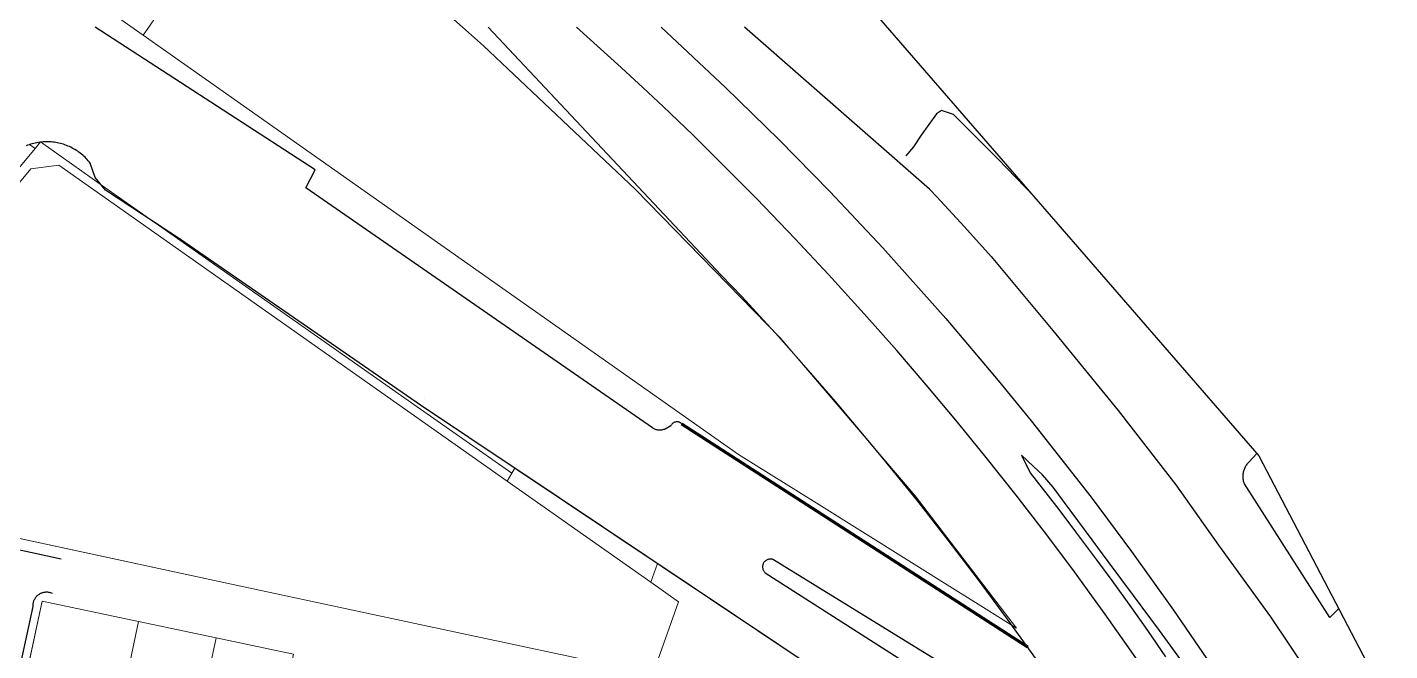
# Model space of a CAD drawing. Header units: inches. Extents: x -47590 to -46630, y -3759365 to -3758308.
# Drawn here: x -47002.9 to -46767.4, y -3758908 to -3758800.2 of the extents above; entities that cross this region are included whole.
import ezdxf

# ---------------------------------------------------------------- set-up
doc = ezdxf.new("R2010")
doc.units = ezdxf.units.IN
doc.header["$MEASUREMENT"] = 0
doc.layers.add('Area_Of_Interest', color=7, linetype='Continuous', true_color=0xf6210e)
doc.layers.add('curb_lines', color=7, linetype='Continuous', lineweight=30, true_color=0x0b8700)
doc.layers.add('Land_Parcels_Zoning', color=7, linetype='Continuous', lineweight=9, true_color=0xffffff)

msp = doc.modelspace()

# ---------------------------------------------------------------- linework, layer by layer
at = {"layer": 'Area_Of_Interest'}
msp.add_lwpolyline([(-46738.77, -3758972.33), (-46681.51, -3759081.97), (-46629.91, -3759365.08), (-47550.67, -3759341.26), (-47585.06, -3759271.15), (-47590.35, -3759224.85), (-47586.39, -3759156.05), (-47540.08, -3758625.56), (-47501.72, -3758466.81), (-47471.29, -3758308.06), (-47381.33, -3758329.23), (-46885.24, -3758764.47), (-46789.99, -3758874.27), (-46738.77, -3758972.33)], dxfattribs=at)
at = {"layer": 'curb_lines'}
for p, q in [((-46882.95, -3758843.01), (-46923.25, -3758800.15)), ((-46882.95, -3758843.01), (-46923.25, -3758800.15)), ((-46846.93, -3758828.14), (-46878.95, -3758800.15)), ((-46846.93, -3758828.14), (-46878.95, -3758800.15)), ((-47002.88, -3758820.57), (-47003.13, -3758820.67)), ((-47002.62, -3758820.48), (-47002.88, -3758820.57)), ((-47002.36, -3758820.39), (-47002.62, -3758820.48)), ((-47002.09, -3758820.32), (-47002.36, -3758820.39)), ((-47001.83, -3758820.25), (-47002.09, -3758820.32)), ((-47001.56, -3758820.18), (-47001.83, -3758820.25)), ((-47001.29, -3758820.13), (-47001.56, -3758820.18)), ((-47001.02, -3758820.08), (-47001.29, -3758820.13)), ((-47000.75, -3758820.04), (-47001.02, -3758820.08)), ((-47000.48, -3758820.01), (-47000.75, -3758820.04)), ((-47000.2, -3758819.99), (-47000.48, -3758820.01)), ((-46999.93, -3758819.97), (-47000.2, -3758819.99)), ((-46999.66, -3758819.97), (-46999.93, -3758819.97)), ((-46999.38, -3758819.97), (-46999.66, -3758819.97)), ((-46999.11, -3758819.98), (-46999.38, -3758819.97)), ((-46998.83, -3758819.99), (-46999.11, -3758819.98)), ((-46998.56, -3758820.02), (-46998.83, -3758819.99)), ((-46998.29, -3758820.05), (-46998.56, -3758820.02)), ((-46998.02, -3758820.09), (-46998.29, -3758820.05)), ((-46997.75, -3758820.14), (-46998.02, -3758820.09)), ((-46997.48, -3758820.2), (-46997.75, -3758820.14)), ((-46997.21, -3758820.26), (-46997.48, -3758820.2)), ((-46996.95, -3758820.33), (-46997.21, -3758820.26)), ((-46996.68, -3758820.41), (-46996.95, -3758820.33)), ((-46996.42, -3758820.5), (-46996.68, -3758820.41)), ((-46996.16, -3758820.6), (-46996.42, -3758820.5)), ((-46995.91, -3758820.7), (-46996.16, -3758820.6)), ((-46995.66, -3758820.81), (-46995.91, -3758820.7)), ((-46995.41, -3758820.92), (-46995.66, -3758820.81)), ((-46995.16, -3758821.05), (-46995.41, -3758820.92)), ((-46994.92, -3758821.18), (-46995.16, -3758821.05)), ((-46994.69, -3758821.32), (-46994.92, -3758821.18)), ((-46994.45, -3758821.46), (-46994.69, -3758821.32)), ((-46994.22, -3758821.61), (-46994.45, -3758821.46)), ((-46994, -3758821.77), (-46994.22, -3758821.61)), ((-46993.78, -3758821.94), (-46994, -3758821.77)), ((-46993.57, -3758822.11), (-46993.78, -3758821.94)), ((-46993.36, -3758822.28), (-46993.57, -3758822.11)), ((-46993.15, -3758822.47), (-46993.36, -3758822.28)), ((-46992.95, -3758822.65), (-46993.15, -3758822.47)), ((-46992.76, -3758822.85), (-46992.95, -3758822.65)), ((-46992.57, -3758823.05), (-46992.76, -3758822.85)), ((-46992.39, -3758823.25), (-46992.57, -3758823.05)), ((-46992.21, -3758823.47), (-46992.39, -3758823.25)), ((-46992.04, -3758823.68), (-46992.21, -3758823.47)), ((-46991.2, -3758826.16), (-46992.04, -3758823.68)), ((-46989.41, -3758828.34), (-46991.2, -3758826.16)), ((-46976.44, -3758836.89), (-46989.41, -3758828.34)), ((-46934.96, -3758865.48), (-46976.44, -3758836.89))]:
    msp.add_line(p, q, dxfattribs=at)
at = {"layer": 'curb_lines', "lineweight": 100}
msp.add_line((-46889.8, -3758868.72), (-46830.02, -3758907.32), dxfattribs=at)
at = {"layer": 'curb_lines'}
for points in [[(-46889.8, -3758868.72), (-46889.87, -3758868.65), (-46889.95, -3758868.59), (-46890.03, -3758868.54), (-46890.11, -3758868.5), (-46890.2, -3758868.46), (-46890.29, -3758868.43), (-46890.39, -3758868.41), (-46890.48, -3758868.39), (-46890.58, -3758868.39), (-46890.68, -3758868.39), (-46890.77, -3758868.4), (-46890.87, -3758868.42), (-46890.96, -3758868.44), (-46891.05, -3758868.47), (-46891.14, -3758868.51), (-46891.23, -3758868.56), (-46891.31, -3758868.62), (-46891.38, -3758868.68), (-46891.45, -3758868.74), (-46891.52, -3758868.81), (-46891.58, -3758868.89), (-46891.63, -3758868.97), (-46891.67, -3758869.06), (-46892.67, -3758869.65), (-46892.79, -3758869.7), (-46892.92, -3758869.74), (-46893.04, -3758869.78), (-46893.17, -3758869.8), (-46893.29, -3758869.82), (-46893.42, -3758869.84), (-46893.55, -3758869.84), (-46893.68, -3758869.84), (-46893.81, -3758869.82), (-46893.94, -3758869.81), (-46894.06, -3758869.78), (-46894.19, -3758869.75), (-46894.31, -3758869.7), (-46894.43, -3758869.66), (-46894.55, -3758869.6), (-46894.66, -3758869.54), (-46894.77, -3758869.47), (-46894.87, -3758869.4), (-46954.76, -3758827.91), (-46953.19, -3758824.81), (-46991.22, -3758800.15)], [(-46889.8, -3758868.72), (-46889.87, -3758868.65), (-46889.95, -3758868.59), (-46890.03, -3758868.54), (-46890.11, -3758868.5), (-46890.2, -3758868.46), (-46890.29, -3758868.43), (-46890.39, -3758868.41), (-46890.48, -3758868.39), (-46890.58, -3758868.39), (-46890.68, -3758868.39), (-46890.77, -3758868.4), (-46890.87, -3758868.42), (-46890.96, -3758868.44), (-46891.05, -3758868.47), (-46891.14, -3758868.51), (-46891.23, -3758868.56), (-46891.31, -3758868.62), (-46891.38, -3758868.68), (-46891.45, -3758868.74), (-46891.52, -3758868.81), (-46891.58, -3758868.89), (-46891.63, -3758868.97), (-46891.67, -3758869.06), (-46892.67, -3758869.65), (-46892.79, -3758869.7), (-46892.92, -3758869.74), (-46893.04, -3758869.78), (-46893.17, -3758869.8), (-46893.29, -3758869.82), (-46893.42, -3758869.84), (-46893.55, -3758869.84), (-46893.68, -3758869.84), (-46893.81, -3758869.82), (-46893.94, -3758869.81), (-46894.06, -3758869.78), (-46894.19, -3758869.75), (-46894.31, -3758869.7), (-46894.43, -3758869.66), (-46894.55, -3758869.6), (-46894.66, -3758869.54), (-46894.77, -3758869.47), (-46894.87, -3758869.4), (-46954.76, -3758827.91), (-46953.19, -3758824.81), (-46991.22, -3758800.15)], [(-46804.82, -3758910.91), (-46806.63, -3758911.95), (-46808.51, -3758913.18), (-46812.47, -3758907.44), (-46816.62, -3758901.57), (-46821.89, -3758894.32), (-46826.5, -3758888.17), (-46831.96, -3758881.07), (-46837.36, -3758874.27), (-46842.39, -3758868.09), (-46847.5, -3758861.99), (-46852.61, -3758856.04), (-46858.22, -3758849.69), (-46864.41, -3758842.89), (-46870.21, -3758836.68), (-46876.79, -3758829.85), (-46882.66, -3758823.94), (-46887.89, -3758818.79), (-46893, -3758813.89), (-46896.43, -3758810.66), (-46900.26, -3758807.12), (-46907.97, -3758800.15)], [(-46893.36, -3758800.15), (-46882.22, -3758810.56), (-46872.94, -3758819.65), (-46864.2, -3758828.57), (-46855.04, -3758838.33), (-46844.13, -3758850.55), (-46835.05, -3758861.23), (-46829.37, -3758868.19), (-46819.01, -3758881.44), (-46812.03, -3758890.81), (-46804.79, -3758900.94), (-46799.02, -3758909.35), (-46794.71, -3758915.83), (-46792.38, -3758919.41), (-46791.2, -3758921.49), (-46794.11, -3758923.59)], [(-46893.36, -3758800.15), (-46882.22, -3758810.56), (-46872.94, -3758819.65), (-46864.2, -3758828.57), (-46855.04, -3758838.33), (-46844.13, -3758850.55), (-46835.05, -3758861.23), (-46829.37, -3758868.19), (-46819.01, -3758881.44), (-46812.03, -3758890.81), (-46804.79, -3758900.94), (-46799.02, -3758909.35), (-46794.71, -3758915.83), (-46792.38, -3758919.41), (-46791.2, -3758921.49), (-46794.11, -3758923.59)], [(-46828.82, -3758829.5), (-46835.15, -3758822.91), (-46842.8, -3758815.27), (-46844.9, -3758814.57), (-46845.75, -3758815.16), (-46848.39, -3758818.83), (-46849.69, -3758820.83), (-46851.04, -3758822.4)], [(-46828.82, -3758829.5), (-46835.15, -3758822.91), (-46842.8, -3758815.27), (-46844.9, -3758814.57), (-46845.75, -3758815.16), (-46848.39, -3758818.83), (-46849.69, -3758820.83), (-46851.04, -3758822.4)], [(-46834.87, -3758932.46), (-46934.96, -3758865.48), (-46976.44, -3758836.89), (-46989.41, -3758828.34), (-46991.2, -3758826.16), (-46992.04, -3758823.68), (-46992.21, -3758823.47), (-46992.39, -3758823.25), (-46992.57, -3758823.05), (-46992.76, -3758822.85), (-46992.95, -3758822.65), (-46993.15, -3758822.47), (-46993.36, -3758822.28), (-46993.57, -3758822.11), (-46993.78, -3758821.94), (-46994, -3758821.77), (-46994.22, -3758821.61), (-46994.45, -3758821.46), (-46994.69, -3758821.32), (-46994.92, -3758821.18), (-46995.16, -3758821.05), (-46995.41, -3758820.92), (-46995.66, -3758820.81), (-46995.91, -3758820.7), (-46996.16, -3758820.6), (-46996.42, -3758820.5), (-46996.68, -3758820.41), (-46996.95, -3758820.33), (-46997.21, -3758820.26), (-46997.48, -3758820.2), (-46997.75, -3758820.14), (-46998.02, -3758820.09), (-46998.29, -3758820.05), (-46998.56, -3758820.02), (-46998.83, -3758819.99), (-46999.11, -3758819.98), (-46999.38, -3758819.97), (-46999.66, -3758819.97), (-46999.93, -3758819.97), (-47000.2, -3758819.99), (-47000.48, -3758820.01), (-47000.75, -3758820.04), (-47001.02, -3758820.08), (-47001.29, -3758820.13), (-47001.56, -3758820.18), (-47001.83, -3758820.25), (-47002.09, -3758820.32), (-47002.36, -3758820.39), (-47002.62, -3758820.48), (-47002.88, -3758820.57), (-47003.13, -3758820.67)], [(-46846.93, -3758828.14), (-46845.7, -3758829.48), (-46840.92, -3758834.69), (-46836.26, -3758839.81), (-46825.61, -3758852.58), (-46814.32, -3758866.42), (-46804.37, -3758879.29), (-46796.99, -3758889.72), (-46788.02, -3758902.08), (-46781.31, -3758912.05), (-46771.62, -3758927.37), (-46763.45, -3758940.85)], [(-46846.93, -3758828.14), (-46845.7, -3758829.48), (-46840.92, -3758834.69), (-46836.26, -3758839.81), (-46825.61, -3758852.58), (-46814.32, -3758866.42), (-46804.37, -3758879.29), (-46796.99, -3758889.72), (-46788.02, -3758902.08), (-46781.31, -3758912.05), (-46771.62, -3758927.37), (-46763.45, -3758940.85)], [(-46764.97, -3759025.85), (-46770.26, -3759013.08), (-46776.04, -3759000.08), (-46782, -3758987.53), (-46787.11, -3758977.4), (-46793.88, -3758964.73), (-46801.55, -3758951.24), (-46810.13, -3758937.14), (-46815.62, -3758928.6), (-46822.24, -3758918.74), (-46826.15, -3758912.81), (-46829.04, -3758908.68), (-46833.63, -3758902.29), (-46838.67, -3758895.47), (-46843.71, -3758888.85), (-46849.15, -3758881.9), (-46855.52, -3758874.03), (-46863.21, -3758864.88), (-46868.67, -3758858.6), (-46873.07, -3758853.66), (-46879.42, -3758846.73), (-46882.95, -3758843.01)], [(-46764.97, -3759025.85), (-46770.26, -3759013.08), (-46776.04, -3759000.08), (-46782, -3758987.53), (-46787.11, -3758977.4), (-46793.88, -3758964.73), (-46801.55, -3758951.24), (-46810.13, -3758937.14), (-46815.62, -3758928.6), (-46822.24, -3758918.74), (-46826.15, -3758912.81), (-46829.04, -3758908.68), (-46833.63, -3758902.29), (-46838.67, -3758895.47), (-46843.71, -3758888.85), (-46849.15, -3758881.9), (-46855.52, -3758874.03), (-46863.21, -3758864.88), (-46868.67, -3758858.6), (-46873.07, -3758853.66), (-46879.42, -3758846.73), (-46882.95, -3758843.01)], [(-46803.03, -3758910.17), (-46807.21, -3758904.49), (-46811.68, -3758898.44), (-46816.06, -3758892.53), (-46818.81, -3758888.82), (-46823.79, -3758882.09), (-46825.58, -3758879.67), (-46827.4, -3758877.58), (-46828.97, -3758876.09), (-46831.03, -3758874.13), (-46829.52, -3758877.18), (-46827.88, -3758879.32), (-46824.59, -3758883.57), (-46821.7, -3758887.38), (-46819.96, -3758889.69), (-46818.07, -3758892.25), (-46815.44, -3758895.84), (-46812.05, -3758900.55), (-46809.26, -3758904.49), (-46806.12, -3758909.01)], [(-46803.03, -3758910.17), (-46807.21, -3758904.49), (-46811.68, -3758898.44), (-46816.06, -3758892.53), (-46818.81, -3758888.82), (-46823.79, -3758882.09), (-46825.58, -3758879.67), (-46827.4, -3758877.58), (-46828.97, -3758876.09), (-46831.03, -3758874.13), (-46829.52, -3758877.18), (-46827.88, -3758879.32), (-46824.59, -3758883.57), (-46821.7, -3758887.38), (-46819.96, -3758889.69), (-46818.07, -3758892.25), (-46815.44, -3758895.84), (-46812.05, -3758900.55), (-46809.26, -3758904.49), (-46806.12, -3758909.01)], [(-46776.19, -3758900.69), (-46777.71, -3758902.22), (-46792.49, -3758879.11), (-46792.55, -3758878.96), (-46792.6, -3758878.8), (-46792.64, -3758878.65), (-46792.67, -3758878.49), (-46792.7, -3758878.33), (-46792.72, -3758878.17), (-46792.73, -3758878.01), (-46792.74, -3758877.84), (-46792.74, -3758877.68), (-46792.73, -3758877.52), (-46792.71, -3758877.36), (-46792.69, -3758877.2), (-46792.65, -3758877.04), (-46792.61, -3758876.88), (-46792.57, -3758876.73), (-46792.51, -3758876.58), (-46792.45, -3758876.43), (-46792.38, -3758876.28), (-46792.31, -3758876.14), (-46792.23, -3758876), (-46792.14, -3758875.86), (-46792.05, -3758875.73), (-46791.95, -3758875.6), (-46791.84, -3758875.48), (-46791.73, -3758875.36), (-46790.34, -3758873.87)], [(-46776.19, -3758900.69), (-46777.71, -3758902.22), (-46792.49, -3758879.11), (-46792.55, -3758878.96), (-46792.6, -3758878.8), (-46792.64, -3758878.65), (-46792.67, -3758878.49), (-46792.7, -3758878.33), (-46792.72, -3758878.17), (-46792.73, -3758878.01), (-46792.74, -3758877.84), (-46792.74, -3758877.68), (-46792.73, -3758877.52), (-46792.71, -3758877.36), (-46792.69, -3758877.2), (-46792.65, -3758877.04), (-46792.61, -3758876.88), (-46792.57, -3758876.73), (-46792.51, -3758876.58), (-46792.45, -3758876.43), (-46792.38, -3758876.28), (-46792.31, -3758876.14), (-46792.23, -3758876), (-46792.14, -3758875.86), (-46792.05, -3758875.73), (-46791.95, -3758875.6), (-46791.84, -3758875.48), (-46791.73, -3758875.36), (-46790.34, -3758873.87)], [(-46800.48, -3758953.25), (-46834.87, -3758932.46), (-46918.67, -3758876.38)], [(-47037.95, -3758883.2), (-46997.09, -3758892.06)], [(-46816.3, -3758927.73), (-46873.91, -3758892.23), (-46874.01, -3758892.19), (-46874.11, -3758892.16), (-46874.21, -3758892.14), (-46874.31, -3758892.12), (-46874.42, -3758892.12), (-46874.52, -3758892.12), (-46874.63, -3758892.13), (-46874.73, -3758892.15), (-46874.83, -3758892.17), (-46874.93, -3758892.2), (-46875.02, -3758892.24), (-46875.12, -3758892.29), (-46875.2, -3758892.34), (-46875.29, -3758892.41), (-46875.37, -3758892.47), (-46875.44, -3758892.55), (-46875.51, -3758892.62), (-46875.57, -3758892.71), (-46875.63, -3758892.79), (-46875.68, -3758892.89), (-46875.72, -3758892.98), (-46875.75, -3758893.08), (-46875.78, -3758893.18), (-46875.8, -3758893.28), (-46875.81, -3758893.39), (-46875.81, -3758893.49), (-46875.81, -3758893.59), (-46875.79, -3758893.7), (-46875.77, -3758893.8), (-46875.74, -3758893.9), (-46875.71, -3758894), (-46875.66, -3758894.09), (-46875.61, -3758894.18), (-46875.56, -3758894.27), (-46875.49, -3758894.35), (-46875.42, -3758894.43), (-46875.35, -3758894.5), (-46811.16, -3758935.51)], [(-46816.3, -3758927.73), (-46873.91, -3758892.23), (-46874.01, -3758892.19), (-46874.11, -3758892.16), (-46874.21, -3758892.14), (-46874.31, -3758892.12), (-46874.42, -3758892.12), (-46874.52, -3758892.12), (-46874.63, -3758892.13), (-46874.73, -3758892.15), (-46874.83, -3758892.17), (-46874.93, -3758892.2), (-46875.02, -3758892.24), (-46875.12, -3758892.29), (-46875.2, -3758892.34), (-46875.29, -3758892.41), (-46875.37, -3758892.47), (-46875.44, -3758892.55), (-46875.51, -3758892.62), (-46875.57, -3758892.71), (-46875.63, -3758892.79), (-46875.68, -3758892.89), (-46875.72, -3758892.98), (-46875.75, -3758893.08), (-46875.78, -3758893.18), (-46875.8, -3758893.28), (-46875.81, -3758893.39), (-46875.81, -3758893.49), (-46875.81, -3758893.59), (-46875.79, -3758893.7), (-46875.77, -3758893.8), (-46875.74, -3758893.9), (-46875.71, -3758894), (-46875.66, -3758894.09), (-46875.61, -3758894.18), (-46875.56, -3758894.27), (-46875.49, -3758894.35), (-46875.42, -3758894.43), (-46875.35, -3758894.5), (-46811.16, -3758935.51)], [(-47014.9, -3758959.87), (-47001.94, -3758900.32), (-47001.94, -3758900.19), (-47001.94, -3758900.06), (-47001.93, -3758899.92), (-47001.92, -3758899.79), (-47001.89, -3758899.66), (-47001.86, -3758899.53), (-47001.82, -3758899.4), (-47001.78, -3758899.27), (-47001.72, -3758899.15), (-47001.66, -3758899.03), (-47001.6, -3758898.91), (-47001.52, -3758898.8), (-47001.44, -3758898.7), (-47001.36, -3758898.59), (-47001.26, -3758898.5), (-47001.17, -3758898.4), (-47001.06, -3758898.32), (-47000.96, -3758898.24), (-47000.85, -3758898.16), (-47000.73, -3758898.09), (-47000.61, -3758898.03), (-47000.49, -3758897.98), (-47000.36, -3758897.93), (-47000.23, -3758897.89), (-47000.1, -3758897.86), (-46999.97, -3758897.84), (-46999.84, -3758897.82), (-46999.71, -3758897.81), (-46999.57, -3758897.81), (-46999.44, -3758897.81), (-46999.3, -3758897.83), (-46999.17, -3758897.85), (-46999.04, -3758897.88), (-46998.91, -3758897.91), (-46998.79, -3758897.96), (-46998.66, -3758898.01)], [(-47014.9, -3758959.87), (-47001.94, -3758900.32), (-47001.94, -3758900.19), (-47001.94, -3758900.06), (-47001.93, -3758899.92), (-47001.92, -3758899.79), (-47001.89, -3758899.66), (-47001.86, -3758899.53), (-47001.82, -3758899.4), (-47001.78, -3758899.27), (-47001.72, -3758899.15), (-47001.66, -3758899.03), (-47001.6, -3758898.91), (-47001.52, -3758898.8), (-47001.44, -3758898.7), (-47001.36, -3758898.59), (-47001.26, -3758898.5), (-47001.17, -3758898.4), (-47001.06, -3758898.32), (-47000.96, -3758898.24), (-47000.85, -3758898.16), (-47000.73, -3758898.09), (-47000.61, -3758898.03), (-47000.49, -3758897.98), (-47000.36, -3758897.93), (-47000.23, -3758897.89), (-47000.1, -3758897.86), (-46999.97, -3758897.84), (-46999.84, -3758897.82), (-46999.71, -3758897.81), (-46999.57, -3758897.81), (-46999.44, -3758897.81), (-46999.3, -3758897.83), (-46999.17, -3758897.85), (-46999.04, -3758897.88), (-46998.91, -3758897.91), (-46998.79, -3758897.96), (-46998.66, -3758898.01)], [(-46829.92, -3758907.38), (-46830.02, -3758907.32)], [(-46829.92, -3758907.38), (-46830.02, -3758907.32)]]:
    msp.add_lwpolyline(points, dxfattribs=at)
at = {"layer": 'Land_Parcels_Zoning'}
for p, q in [((-46982.89, -3758801.54), (-46978.8, -3758804.42)), ((-46982.89, -3758801.54), (-46978.8, -3758804.42)), ((-46924.06, -3758803.36), (-46927.67, -3758800.15)), ((-46924.06, -3758803.36), (-46927.67, -3758800.15)), ((-46897.84, -3758828.14), (-46924.06, -3758803.36)), ((-46897.84, -3758828.14), (-46924.06, -3758803.36)), ((-46978.8, -3758804.42), (-46879.95, -3758874.04)), ((-46978.8, -3758804.42), (-46879.95, -3758874.04)), ((-46872.75, -3758853.88), (-46897.84, -3758828.14)), ((-46872.75, -3758853.88), (-46897.84, -3758828.14)), ((-46849.41, -3758881.21), (-46872.75, -3758853.88)), ((-46849.41, -3758881.21), (-46872.75, -3758853.88)), ((-46879.95, -3758874.04), (-46866.56, -3758882.42)), ((-46879.95, -3758874.04), (-46866.56, -3758882.42)), ((-46831.91, -3758904.06), (-46849.41, -3758881.21)), ((-46831.91, -3758904.06), (-46849.41, -3758881.21)), ((-47008.34, -3758887.68), (-46964.7, -3758897.07)), ((-46964.7, -3758897.07), (-46934.26, -3758903.61)), ((-47000.38, -3758899.38), (-47003.66, -3758914.8)), ((-46983.69, -3758902.91), (-47000.38, -3758899.38)), ((-46970.29, -3758905.74), (-46983.69, -3758902.91)), ((-46934.26, -3758903.61), (-46894.78, -3758912.04)), ((-46956.9, -3758908.56), (-46970.29, -3758905.74))]:
    msp.add_line(p, q, dxfattribs=at)
for points in [[(-46981.95, -3758800.15), (-46982.89, -3758801.54), (-47011.43, -3758781.46), (-47042.16, -3758759.62), (-47062.86, -3758744.58), (-47091.85, -3758723.51), (-47092.67, -3758717.1), (-47070.78, -3758690.68), (-47021.45, -3758734.18), (-46993.17, -3758759), (-46990.81, -3758761.03), (-46984.18, -3758766.72), (-46974.49, -3758775.03), (-46968.52, -3758780.15), (-46968.8, -3758780.5), (-46970.46, -3758783.1), (-46973.7, -3758787.91)], [(-46981.95, -3758800.15), (-46982.89, -3758801.54), (-47011.43, -3758781.46), (-47042.16, -3758759.62), (-47062.86, -3758744.58), (-47091.85, -3758723.51), (-47092.67, -3758717.1), (-47070.78, -3758690.68), (-47021.45, -3758734.18), (-46993.17, -3758759), (-46990.81, -3758761.03), (-46984.18, -3758766.72), (-46974.49, -3758775.03), (-46968.52, -3758780.15), (-46968.8, -3758780.5), (-46970.46, -3758783.1), (-46973.7, -3758787.91)], [(-46993.17, -3758759), (-46990.81, -3758761.03), (-46984.18, -3758766.72), (-46974.49, -3758775.03), (-46968.52, -3758780.15), (-46968.8, -3758780.5), (-46970.46, -3758783.1), (-46973.7, -3758787.91), (-46981.95, -3758800.15), (-46982.89, -3758801.54), (-47011.43, -3758781.46), (-47042.16, -3758759.62), (-47021.45, -3758734.18)], [(-46993.17, -3758759), (-46990.81, -3758761.03), (-46984.18, -3758766.72), (-46974.49, -3758775.03), (-46968.52, -3758780.15), (-46968.8, -3758780.5), (-46970.46, -3758783.1), (-46973.7, -3758787.91), (-46981.95, -3758800.15), (-46982.89, -3758801.54), (-47011.43, -3758781.46), (-47042.16, -3758759.62), (-47021.45, -3758734.18)], [(-46849.41, -3758881.21), (-46831.91, -3758904.06), (-46840.37, -3758898.77), (-46842.51, -3758897.44), (-46866.56, -3758882.42), (-46879.95, -3758874.04), (-46978.8, -3758804.42), (-46982.89, -3758801.54), (-46981.95, -3758800.15), (-46973.7, -3758787.91), (-46970.46, -3758783.1), (-46968.8, -3758780.5), (-46968.52, -3758780.15), (-46967.37, -3758778.52), (-46965.9, -3758776.42), (-46963.61, -3758772.91), (-46961.64, -3758769.97), (-46944.24, -3758785.43), (-46927.67, -3758800.15), (-46924.06, -3758803.36), (-46897.84, -3758828.14), (-46872.75, -3758853.88)], [(-46849.41, -3758881.21), (-46831.91, -3758904.06), (-46840.37, -3758898.77), (-46842.51, -3758897.44), (-46866.56, -3758882.42), (-46879.95, -3758874.04), (-46978.8, -3758804.42), (-46982.89, -3758801.54), (-46981.95, -3758800.15), (-46973.7, -3758787.91), (-46970.46, -3758783.1), (-46968.8, -3758780.5), (-46968.52, -3758780.15), (-46967.37, -3758778.52), (-46965.9, -3758776.42), (-46963.61, -3758772.91), (-46961.64, -3758769.97), (-46944.24, -3758785.43), (-46927.67, -3758800.15), (-46924.06, -3758803.36), (-46897.84, -3758828.14), (-46872.75, -3758853.88)], [(-46989.95, -3758827.6), (-46935.54, -3758865.77), (-46919.17, -3758877.25), (-46919.96, -3758878.62), (-46997.5, -3758824), (-47002.31, -3758824.64), (-47036.95, -3758866.25), (-47038.32, -3758865.24), (-47001.59, -3758821.12), (-47000.63, -3758819.97)], [(-46989.95, -3758827.6), (-46935.54, -3758865.77), (-46919.17, -3758877.25), (-46919.96, -3758878.62), (-46997.5, -3758824), (-47002.31, -3758824.64), (-47036.95, -3758866.25), (-47038.32, -3758865.24), (-47001.59, -3758821.12), (-47000.63, -3758819.97)], [(-46919.96, -3758878.62), (-46895.14, -3758896.11), (-46890.33, -3758899.49), (-46894.78, -3758912.04), (-46934.26, -3758903.61), (-46964.7, -3758897.07), (-47008.34, -3758887.68), (-47036.95, -3758866.25), (-47002.31, -3758824.64), (-46997.5, -3758824)], [(-46919.96, -3758878.62), (-46895.14, -3758896.11), (-46890.33, -3758899.49), (-46894.78, -3758912.04), (-46934.26, -3758903.61), (-46964.7, -3758897.07), (-47008.34, -3758887.68), (-47036.95, -3758866.25), (-47002.31, -3758824.64), (-46997.5, -3758824)], [(-46934.27, -3758864.41), (-46934.27, -3758864.41)], [(-46934.27, -3758864.41), (-46934.27, -3758864.41)], [(-46983.69, -3758902.91), (-46986.95, -3758918.32), (-47003.66, -3758914.8), (-47000.38, -3758899.38)], [(-46983.69, -3758902.91), (-46986.95, -3758918.32), (-47003.66, -3758914.8), (-47000.38, -3758899.38)], [(-46970.29, -3758905.74), (-46973.55, -3758921.15), (-46986.95, -3758918.32), (-46983.69, -3758902.91)], [(-46970.29, -3758905.74), (-46973.55, -3758921.15), (-46986.95, -3758918.32), (-46983.69, -3758902.91)], [(-46956.9, -3758908.56), (-46960.16, -3758923.98), (-46973.55, -3758921.15), (-46970.29, -3758905.74)], [(-46956.9, -3758908.56), (-46960.16, -3758923.98), (-46973.55, -3758921.15), (-46970.29, -3758905.74)]]:
    msp.add_lwpolyline(points, close=True, dxfattribs=at)
for points in [[(-47011.43, -3758781.46), (-46982.89, -3758801.54)], [(-47011.43, -3758781.46), (-46982.89, -3758801.54)], [(-47002.54, -3758820.45), (-47001.59, -3758821.12), (-47038.32, -3758865.24), (-47040.39, -3758863.69)], [(-47002.54, -3758820.45), (-47001.59, -3758821.12), (-47038.32, -3758865.24), (-47040.39, -3758863.69)], [(-47000.63, -3758819.97), (-47001.59, -3758821.12), (-47002.54, -3758820.45)], [(-47000.63, -3758819.97), (-47001.59, -3758821.12), (-47002.54, -3758820.45)], [(-46989.95, -3758827.6), (-47000.63, -3758819.97)], [(-46989.95, -3758827.6), (-47000.63, -3758819.97)], [(-46935.54, -3758865.77), (-46989.95, -3758827.6)], [(-46935.54, -3758865.77), (-46989.95, -3758827.6)], [(-46918.67, -3758876.38), (-46919.17, -3758877.25), (-46935.54, -3758865.77)], [(-46918.67, -3758876.38), (-46919.17, -3758877.25), (-46935.54, -3758865.77)], [(-46894, -3758892.9), (-46895.14, -3758896.11), (-46919.96, -3758878.62), (-46919.17, -3758877.25), (-46918.67, -3758876.38)], [(-46894, -3758892.9), (-46895.14, -3758896.11), (-46919.96, -3758878.62), (-46919.17, -3758877.25), (-46918.67, -3758876.38)], [(-46866.56, -3758882.42), (-46842.51, -3758897.44)], [(-46866.56, -3758882.42), (-46842.51, -3758897.44)], [(-46851.76, -3758921.16), (-46894.78, -3758912.04), (-46890.33, -3758899.49), (-46895.14, -3758896.11), (-46894, -3758892.9)], [(-46851.76, -3758921.16), (-46894.78, -3758912.04), (-46890.33, -3758899.49), (-46895.14, -3758896.11), (-46894, -3758892.9)], [(-46842.51, -3758897.44), (-46840.37, -3758898.77), (-46831.91, -3758904.06)], [(-46842.51, -3758897.44), (-46840.37, -3758898.77), (-46831.91, -3758904.06)]]:
    msp.add_lwpolyline(points, dxfattribs=at)

doc.saveas('drawing.dxf')
